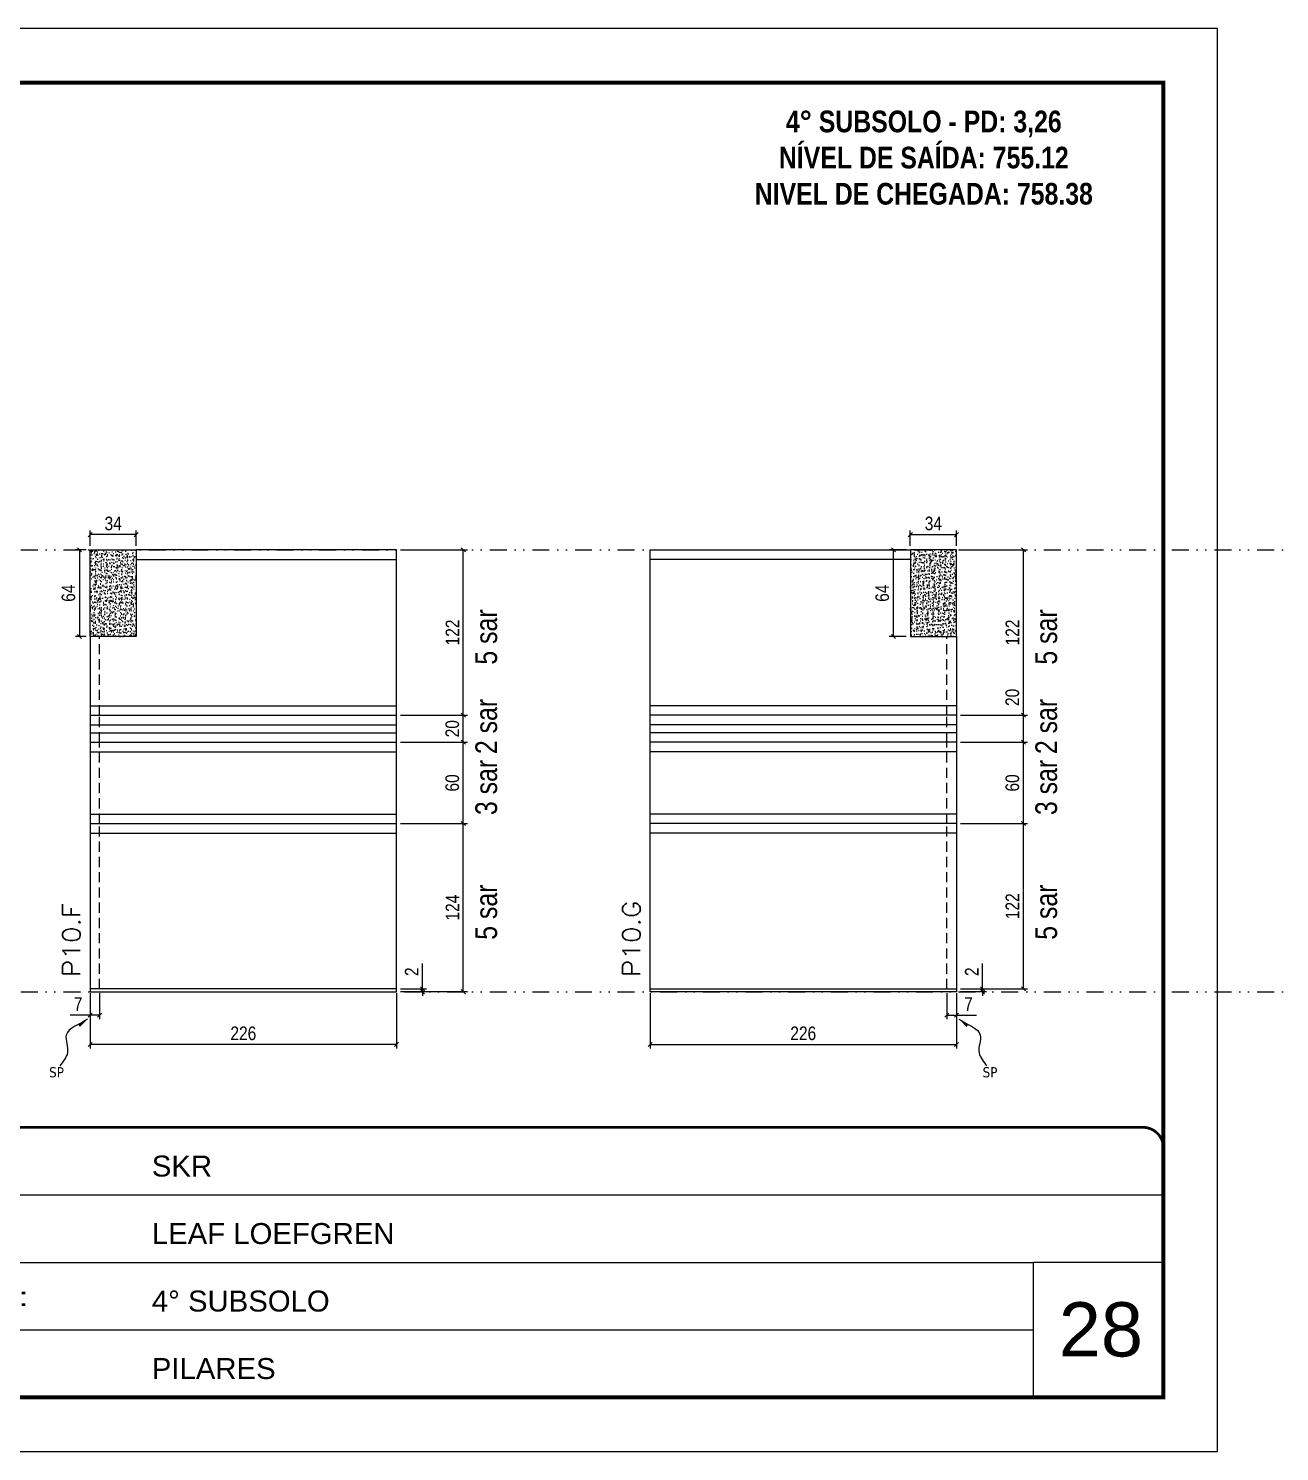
# Model space of a CAD drawing. Header units: millimetres. Extents: x 13777 to 27878, y -21631 to 6985.
# Drawn here: x 19790 to 20713, y -957 to 93 of the extents above; entities that cross this region are included whole.
import ezdxf

# ---------------------------------------------------------------- set-up
doc = ezdxf.new("R2010")
doc.units = ezdxf.units.MM
for name, pattern in [('CONTINUO', [0]), ('DASHED', [0.75, 0.5, -0.25]), ('DIVIDE2', [0.625, 0.25, -0.125, 0, -0.125, 0, -0.125]), ('HIDDEN', [0.375, 0.25, -0.125])]:
    doc.linetypes.add(name, pattern=pattern)
for name, color, linetype, lineweight in [('CARIMBO', 255, 'Continuous', 9), ('Folhas', 255, 'Continuous', 9), ('SARRAFO DE PRESSAO', 251, 'DASHED', 9), ('Texto Seção', 7, 'Continuous', 15)]:
    doc.layers.add(name, color=color, linetype=linetype, lineweight=lineweight)
for name, color, linetype in [('COTA', 241, 'Continuous'), ('NOMENCLATURA', 7, 'Continuous'), ('Nível', 160, 'Continuous'), ('Painéis', 200, 'Continuous'), ('SARR_2.2x7', 40, 'Continuous'), ('Sarrafo de Pressão', 42, 'HIDDEN'), ('texto', 7, 'Continuous')]:
    doc.layers.add(name, color=color, linetype=linetype)
doc.styles.add('ARIAL', font='arial.ttf')
doc.styles.add('ARIAL_NARROW', font='ARIALN.TTF', dxfattribs={"height": 0.2})
doc.styles.add('COTA TECNICA', font='techl___.ttf', dxfattribs={"height": 10})
doc.styles.add('COTA TECNICA-50', font='techl___.ttf', dxfattribs={"height": 10})
doc.styles.add('REGUA-120', font='ROMANS.shx', dxfattribs={"height": 15})
doc.styles.add('ROMANC', font='techb___.ttf', dxfattribs={"height": 2.5})
doc.styles.get("Standard").update_dxf_attribs({"font": 'arial.ttf'})
doc.styles.add('Tecnologia', font='')
doc.styles.get('Tecnologia').set_extended_font_data('Forgotten Futurist')
doc.dimstyles.new('COTA PAINEL-50', dxfattribs={"dimtxt": 10, "dimasz": 3, "dimexe": 3, "dimexo": 3, "dimgap": 3, "dimtad": 1, "dimdec": 1, "dimzin": 12, "dimdsep": 46, "dimtxsty": 'COTA TECNICA-50', "dimblk1": 'OBLIQUE', "dimblk2": 'OBLIQUE', "dimsah": 1, "dimcen": 0.9, "dimclrd": 4, "dimclre": 4, "dimclrt": 240, "dimadec": 1, "dimazin": 3, "dimtfac": 1, "dimtdec": 1, "dimtmove": 0, "dimatfit": 3, "dimfxl": 1, "dimtolj": 1, "dimtzin": 12, "dimarcsym": 0})
doc.dimstyles.new('PAINEL', dxfattribs={"dimtxt": 10, "dimasz": 3, "dimexe": 3, "dimexo": 3, "dimgap": 3, "dimtad": 1, "dimdec": 1, "dimzin": 12, "dimdsep": 46, "dimtxsty": 'COTA TECNICA', "dimblk1": 'OBLIQUE', "dimblk2": 'OBLIQUE', "dimsah": 1, "dimcen": 0.9, "dimclrd": 4, "dimclre": 4, "dimclrt": 240, "dimadec": 1, "dimazin": 3, "dimtfac": 1, "dimtdec": 1, "dimtmove": 0, "dimatfit": 3, "dimfxl": 1, "dimtolj": 1, "dimtzin": 12, "dimarcsym": 0})
doc.dimstyles.get("Standard").update_dxf_attribs({"dimtxt": 0.18, "dimasz": 0.18, "dimexe": 0.18, "dimexo": 0.0625, "dimgap": 0.09, "dimtad": 0, "dimtih": 1, "dimtoh": 1, "dimdec": 4, "dimzin": 0, "dimdsep": 46, "dimtxsty": 'Standard', "dimcen": 0.09, "dimadec": 0, "dimazin": 0, "dimtfac": 1, "dimtdec": 4, "dimtofl": 0, "dimtmove": 0, "dimatfit": 3, "dimfxl": 1, "dimtolj": 1, "dimtzin": 0, "dimarcsym": 0})

# ---------------------------------------------------------------- blocks, each defined once
blk = doc.blocks.new('9999999999')
at = {"color": 30, "linetype": 'CONTINUO'}
for p, q in [((98564.6, 34230.2), (98564.6, 34429.4)), ((98564.6, 34379.6), (99584, 34379.6)), ((98564.6, 34329.8), (99488, 34329.8)), ((99584, 34329.8), (99488, 34329.8)), ((99488, 34329.8), (99488, 34230.2)), ((98564.6, 34280), (99488, 34280))]:
    blk.add_line(p, q, dxfattribs=at)
at = {"color": 30, "linetype": 'CONTINUO', "const_width": 2}
blk.add_lwpolyline([(99584, 34230.2), (99584, 34414.4, 0.414214), (99569, 34429.4), (98229, 34429.4, 0.414214), (98214, 34414.4), (98214, 34245.2, 0.414214), (98229, 34230.2), (99584, 34230.2)], format="xyb", dxfattribs=at)
at = {"layer": 'Folhas'}
blk.add_lwpolyline([(98139, 34190.2), (99624, 34190.2), (99624, 35240.2), (98139, 35240.2)], close=True, dxfattribs=at)
at = {"layer": 'Folhas', "color": 30, "const_width": 3}
blk.add_lwpolyline([(98214, 34230.2), (99584, 34230.2), (99584, 35200.2), (98214, 35200.2)], close=True, dxfattribs=at)
at = {"color": 7, "linetype": 'Continuous', "ltscale": 5, "style": 'ARIAL'}
for s, height, p in [('SKR', 15.48, (98837.7, 34393.1)), ('LEAF LOEFGREN', 15.483, (98837.7, 34343.3)), ('4° SUBSOLO', 15.48, (98837.7, 34293.5)), ('NOVA SISTEMAS CONSTRUTIVOS', 11.059, (98263.2, 34267.2)), ('PILARES', 15.48, (98837.7, 34243.7))]:
    blk.add_text(s, height=height, dxfattribs=at).set_placement(p)
at = {"layer": 'Folhas', "color": 7, "style": 'Tecnologia', "width": 1.5}
for s, p in [('CLIENTE:', (98573.7, 34397.2)), ('OBRA:', (98573.7, 34347.3)), ('PAVIMENTO:', (98573.7, 34297.5)), ('PROJETO:', (98573.7, 34247.7))]:
    blk.add_text(s, height=14, dxfattribs=at).set_placement(p)
blk = doc.blocks.new('_Oblique')
at = {"color": 0, "linetype": 'ByBlock', "lineweight": -2}
blk.add_line((-0.5, -0.5), (0.5, 0.5), dxfattribs=at)
blk = doc.blocks.new('*D723')
at = {"layer": 'COTA', "color": 4, "lineweight": -2, "transparency": 16777216}
for p, q in [((19835.2, -618.4), (19835.2, -659.3)), ((20061.2, -618.4), (20061.2, -659.3)), ((20061.2, -656.3), (19835.2, -656.3))]:
    blk.add_line(p, q, dxfattribs=at)
at = {"layer": 'Defpoints', "color": 0, "transparency": 16777216}
for p in [(19835.2, -615.4), (20061.2, -615.4), (19835.2, -656.3)]:
    blk.add_point(p, dxfattribs=at)
at = {"layer": 'COTA', "color": 4, "lineweight": -2, "transparency": 16777216, "xscale": 3, "yscale": 3, "zscale": 3, "rotation": 180}
blk.add_blockref('_Oblique', (19835.2, -656.3), dxfattribs=at)
at = {"layer": 'COTA', "color": 4, "lineweight": -2, "transparency": 16777216, "xscale": 3, "yscale": 3, "zscale": 3}
blk.add_blockref('_Oblique', (20061.2, -656.3), dxfattribs=at)
at = {"layer": 'COTA', "color": 240, "transparency": 16777216, "insert": (19948.2, -648.2), "char_height": 10, "attachment_point": 5, "style": 'COTA TECNICA'}
blk.add_mtext('\\A1;226', dxfattribs=at)
blk = doc.blocks.new('*D724')
at = {"layer": 'COTA', "color": 4, "lineweight": -2, "transparency": 16777216}
for p, q in [((19842.2, -618.4), (19842.2, -637.7)), ((19835.2, -620.4), (19835.2, -637.7)), ((19835.2, -634.7), (19820.4, -634.7)), ((19842.2, -634.7), (19835.2, -634.7))]:
    blk.add_line(p, q, dxfattribs=at)
at = {"layer": 'Defpoints', "color": 0, "transparency": 16777216}
for p in [(19835.2, -617.4), (19842.2, -615.4), (19835.2, -634.7)]:
    blk.add_point(p, dxfattribs=at)
at = {"layer": 'COTA', "color": 4, "lineweight": -2, "transparency": 16777216, "xscale": 3, "yscale": 3, "zscale": 3, "rotation": 180}
blk.add_blockref('_Oblique', (19835.2, -634.7), dxfattribs=at)
at = {"layer": 'COTA', "color": 4, "lineweight": -2, "transparency": 16777216, "xscale": 3, "yscale": 3, "zscale": 3}
blk.add_blockref('_Oblique', (19842.2, -634.7), dxfattribs=at)
at = {"layer": 'COTA', "color": 240, "transparency": 16777216, "insert": (19826.3, -626.6), "char_height": 10, "attachment_point": 5, "style": 'COTA TECNICA-50'}
blk.add_mtext('\\A1;7', dxfattribs=at)
blk = doc.blocks.new('*D725')
at = {"layer": 'COTA', "color": 4, "lineweight": -2, "transparency": 16777216}
for p, q in [((20080.4, -615.4), (20080.4, -596.6)), ((20064.2, -615.4), (20083.4, -615.4)), ((20064.2, -617.4), (20083.4, -617.4)), ((20080.4, -617.4), (20080.4, -615.4)), ((20080.4, -617.4), (20080.4, -620.4))]:
    blk.add_line(p, q, dxfattribs=at)
at = {"layer": 'Defpoints', "color": 0, "transparency": 16777216}
for p in [(20061.2, -615.4), (20061.2, -617.4), (20080.4, -617.4)]:
    blk.add_point(p, dxfattribs=at)
at = {"layer": 'COTA', "color": 4, "lineweight": -2, "transparency": 16777216, "xscale": 3, "yscale": 3, "zscale": 3}
for p, rotation in [((20080.4, -615.4), 270), ((20080.4, -617.4), 90)]:
    blk.add_blockref('_Oblique', p, dxfattribs=dict(at, rotation=rotation))
at = {"layer": 'COTA', "color": 240, "transparency": 16777216, "insert": (20072.4, -602.7), "char_height": 10, "attachment_point": 5, "rotation": 90, "style": 'COTA TECNICA-50'}
blk.add_mtext('\\A1;2', dxfattribs=at)
blk = doc.blocks.new('*D726')
at = {"layer": 'COTA', "color": 4, "lineweight": -2, "transparency": 16777216}
for p, q in [((20064.2, -433.4), (20113.5, -433.4)), ((20110.5, -493.4), (20110.5, -433.4)), ((20064.2, -493.4), (20113.5, -493.4))]:
    blk.add_line(p, q, dxfattribs=at)
at = {"layer": 'Defpoints', "color": 0, "transparency": 16777216}
for p in [(20061.2, -433.4), (20110.5, -433.4), (20061.2, -493.4)]:
    blk.add_point(p, dxfattribs=at)
at = {"layer": 'COTA', "color": 4, "lineweight": -2, "transparency": 16777216, "xscale": 3, "yscale": 3, "zscale": 3}
for p, rotation in [((20110.5, -433.4), 90), ((20110.5, -493.4), 270)]:
    blk.add_blockref('_Oblique', p, dxfattribs=dict(at, rotation=rotation))
at = {"layer": 'COTA', "color": 240, "transparency": 16777216, "insert": (20102.4, -463.4), "char_height": 10, "attachment_point": 5, "rotation": 90, "style": 'COTA TECNICA-50'}
blk.add_mtext('\\A1;60', dxfattribs=at)
blk = doc.blocks.new('*D727')
at = {"layer": 'COTA', "color": 4, "lineweight": -2, "transparency": 16777216}
for p, q in [((20064.2, -291.4), (20113.5, -291.4)), ((20110.5, -413.4), (20110.5, -291.4)), ((20064.2, -413.4), (20113.5, -413.4))]:
    blk.add_line(p, q, dxfattribs=at)
at = {"layer": 'Defpoints', "color": 0, "transparency": 16777216}
for p in [(20061.2, -291.4), (20110.5, -291.4), (20061.2, -413.4)]:
    blk.add_point(p, dxfattribs=at)
at = {"layer": 'COTA', "color": 4, "lineweight": -2, "transparency": 16777216, "xscale": 3, "yscale": 3, "zscale": 3}
for p, rotation in [((20110.5, -291.4), 90), ((20110.5, -413.4), 270)]:
    blk.add_blockref('_Oblique', p, dxfattribs=dict(at, rotation=rotation))
at = {"layer": 'COTA', "color": 240, "transparency": 16777216, "insert": (20102.5, -352.4), "char_height": 10, "attachment_point": 5, "rotation": 90, "style": 'COTA TECNICA-50'}
blk.add_mtext('\\A1;122', dxfattribs=at)
blk = doc.blocks.new('*D728')
at = {"layer": 'COTA', "color": 4, "linetype": 'ByBlock', "lineweight": -2, "transparency": 16777216}
for p, q in [((20064.2, -493.4), (20113.5, -493.4)), ((20110.5, -617.4), (20110.5, -493.4)), ((20064.2, -617.4), (20113.5, -617.4))]:
    blk.add_line(p, q, dxfattribs=at)
at = {"layer": 'Defpoints', "color": 0, "linetype": 'ByBlock', "transparency": 16777216}
for p in [(20061.2, -493.4), (20110.5, -493.4), (20061.2, -617.4)]:
    blk.add_point(p, dxfattribs=at)
at = {"layer": 'COTA', "color": 4, "linetype": 'ByBlock', "lineweight": -2, "transparency": 16777216, "xscale": 3, "yscale": 3, "zscale": 3}
for p, rotation in [((20110.5, -493.4), 90), ((20110.5, -617.4), 270)]:
    blk.add_blockref('_Oblique', p, dxfattribs=dict(at, rotation=rotation))
at = {"layer": 'COTA', "color": 240, "linetype": 'ByBlock', "transparency": 16777216, "insert": (20102.5, -555.4), "char_height": 10, "attachment_point": 5, "rotation": 90, "style": 'COTA TECNICA'}
blk.add_mtext('\\A1;124', dxfattribs=at)
blk = doc.blocks.new('*D729')
at = {"layer": 'COTA', "color": 4, "linetype": 'ByBlock', "lineweight": -2, "transparency": 16777216}
for p, q in [((20064.2, -493.4), (20113.5, -493.4)), ((20110.5, -617.4), (20110.5, -493.4)), ((20064.2, -617.4), (20113.5, -617.4))]:
    blk.add_line(p, q, dxfattribs=at)
at = {"layer": 'Defpoints', "color": 0, "linetype": 'ByBlock', "transparency": 16777216}
for p in [(20061.2, -493.4), (20110.5, -493.4), (20061.2, -617.4)]:
    blk.add_point(p, dxfattribs=at)
at = {"layer": 'COTA', "color": 4, "linetype": 'ByBlock', "lineweight": -2, "transparency": 16777216, "xscale": 3, "yscale": 3, "zscale": 3}
for p, rotation in [((20110.5, -493.4), 90), ((20110.5, -617.4), 270)]:
    blk.add_blockref('_Oblique', p, dxfattribs=dict(at, rotation=rotation))
at = {"layer": 'COTA', "color": 240, "linetype": 'ByBlock', "transparency": 16777216, "insert": (20102.5, -555.4), "char_height": 10, "attachment_point": 5, "rotation": 90, "style": 'COTA TECNICA'}
blk.add_mtext('\\A1;124', dxfattribs=at)
blk = doc.blocks.new('*D751')
at = {"layer": 'COTA', "color": 4, "lineweight": -2, "transparency": 16777216}
for p, q in [((20064.2, -413.4), (20113.5, -413.4)), ((20110.5, -433.4), (20110.5, -413.4)), ((20064.2, -433.4), (20113.5, -433.4))]:
    blk.add_line(p, q, dxfattribs=at)
at = {"layer": 'Defpoints', "color": 0, "transparency": 16777216}
for p in [(20061.2, -413.4), (20110.5, -413.4), (20061.2, -433.4)]:
    blk.add_point(p, dxfattribs=at)
at = {"layer": 'COTA', "color": 4, "lineweight": -2, "transparency": 16777216, "xscale": 3, "yscale": 3, "zscale": 3}
for p, rotation in [((20110.5, -413.4), 90), ((20110.5, -433.4), 270)]:
    blk.add_blockref('_Oblique', p, dxfattribs=dict(at, rotation=rotation))
at = {"layer": 'COTA', "color": 240, "transparency": 16777216, "insert": (20102.4, -423.4), "char_height": 10, "attachment_point": 5, "rotation": 90, "style": 'COTA TECNICA'}
blk.add_mtext('\\A1;20', dxfattribs=at)
blk = doc.blocks.new('*D752')
at = {"layer": 'COTA', "color": 4, "lineweight": -2, "transparency": 16777216}
for p, q in [((19832.2, -291.4), (19824.3, -291.4)), ((19827.3, -291.4), (19827.3, -355.4)), ((19832.2, -355.4), (19824.3, -355.4))]:
    blk.add_line(p, q, dxfattribs=at)
at = {"layer": 'Defpoints', "color": 0, "transparency": 16777216}
for p in [(19835.2, -291.4), (19827.3, -355.4), (19835.2, -355.4)]:
    blk.add_point(p, dxfattribs=at)
at = {"layer": 'COTA', "color": 4, "lineweight": -2, "transparency": 16777216, "xscale": 3, "yscale": 3, "zscale": 3}
for p, rotation in [((19827.3, -291.4), 90), ((19827.3, -355.4), 270)]:
    blk.add_blockref('_Oblique', p, dxfattribs=dict(at, rotation=rotation))
at = {"layer": 'COTA', "color": 240, "transparency": 16777216, "insert": (19819.2, -323.4), "char_height": 10, "attachment_point": 5, "rotation": 90, "style": 'COTA TECNICA'}
blk.add_mtext('\\A1;64', dxfattribs=at)
blk = doc.blocks.new('*D753')
at = {"layer": 'COTA', "color": 4, "lineweight": -2, "transparency": 16777216}
for p, q in [((19835.2, -288.4), (19835.2, -277.2)), ((19869.2, -280.2), (19835.2, -280.2)), ((19869.2, -288.4), (19869.2, -277.2))]:
    blk.add_line(p, q, dxfattribs=at)
at = {"layer": 'Defpoints', "color": 0, "transparency": 16777216}
for p in [(19835.2, -280.2), (19835.2, -291.4), (19869.2, -291.4)]:
    blk.add_point(p, dxfattribs=at)
at = {"layer": 'COTA', "color": 4, "lineweight": -2, "transparency": 16777216, "xscale": 3, "yscale": 3, "zscale": 3, "rotation": 180}
blk.add_blockref('_Oblique', (19835.2, -280.2), dxfattribs=at)
at = {"layer": 'COTA', "color": 4, "lineweight": -2, "transparency": 16777216, "xscale": 3, "yscale": 3, "zscale": 3}
blk.add_blockref('_Oblique', (19869.2, -280.2), dxfattribs=at)
at = {"layer": 'COTA', "color": 240, "transparency": 16777216, "insert": (19852.2, -272), "char_height": 10, "attachment_point": 5, "style": 'COTA TECNICA'}
blk.add_mtext('\\A1;34', dxfattribs=at)
blk = doc.blocks.new('*D756')
at = {"layer": 'COTA', "color": 4, "lineweight": -2, "transparency": 16777216}
for p, q in [((20248.3, -618.4), (20248.3, -659.3)), ((20474.3, -618.4), (20474.3, -659.3)), ((20248.3, -656.3), (20474.3, -656.3))]:
    blk.add_line(p, q, dxfattribs=at)
at = {"layer": 'Defpoints', "color": 0, "transparency": 16777216}
for p in [(20248.3, -615.4), (20474.3, -615.4), (20474.3, -656.3)]:
    blk.add_point(p, dxfattribs=at)
at = {"layer": 'COTA', "color": 4, "lineweight": -2, "transparency": 16777216, "xscale": 3, "yscale": 3, "zscale": 3, "rotation": 180}
blk.add_blockref('_Oblique', (20248.3, -656.3), dxfattribs=at)
at = {"layer": 'COTA', "color": 4, "lineweight": -2, "transparency": 16777216, "xscale": 3, "yscale": 3, "zscale": 3}
blk.add_blockref('_Oblique', (20474.3, -656.3), dxfattribs=at)
at = {"layer": 'COTA', "color": 240, "transparency": 16777216, "insert": (20361.3, -648.2), "char_height": 10, "attachment_point": 5, "style": 'COTA TECNICA'}
blk.add_mtext('\\A1;226', dxfattribs=at)
blk = doc.blocks.new('*D757')
at = {"layer": 'COTA', "color": 4, "lineweight": -2, "transparency": 16777216}
for p, q in [((20467.3, -618.4), (20467.3, -637.7)), ((20474.3, -620.4), (20474.3, -637.7)), ((20467.3, -634.7), (20474.3, -634.7)), ((20474.3, -634.7), (20489, -634.7))]:
    blk.add_line(p, q, dxfattribs=at)
at = {"layer": 'Defpoints', "color": 0, "transparency": 16777216}
for p in [(20467.3, -615.4), (20474.3, -617.4), (20474.3, -634.7)]:
    blk.add_point(p, dxfattribs=at)
at = {"layer": 'COTA', "color": 4, "lineweight": -2, "transparency": 16777216, "xscale": 3, "yscale": 3, "zscale": 3, "rotation": 180}
blk.add_blockref('_Oblique', (20467.3, -634.7), dxfattribs=at)
at = {"layer": 'COTA', "color": 4, "lineweight": -2, "transparency": 16777216, "xscale": 3, "yscale": 3, "zscale": 3}
blk.add_blockref('_Oblique', (20474.3, -634.7), dxfattribs=at)
at = {"layer": 'COTA', "color": 240, "transparency": 16777216, "insert": (20483.2, -626.6), "char_height": 10, "attachment_point": 5, "style": 'COTA TECNICA-50'}
blk.add_mtext('\\A1;7', dxfattribs=at)
blk = doc.blocks.new('*D758')
at = {"layer": 'COTA', "color": 4, "lineweight": -2, "transparency": 16777216}
for p, q in [((20493.6, -615.4), (20493.6, -596.6)), ((20477.3, -615.4), (20496.6, -615.4)), ((20477.3, -617.4), (20496.6, -617.4)), ((20493.6, -617.4), (20493.6, -615.4)), ((20493.6, -617.4), (20493.6, -620.4))]:
    blk.add_line(p, q, dxfattribs=at)
at = {"layer": 'Defpoints', "color": 0, "transparency": 16777216}
for p in [(20474.3, -615.4), (20474.3, -617.4), (20493.6, -617.4)]:
    blk.add_point(p, dxfattribs=at)
at = {"layer": 'COTA', "color": 4, "lineweight": -2, "transparency": 16777216, "xscale": 3, "yscale": 3, "zscale": 3}
for p, rotation in [((20493.6, -615.4), 270), ((20493.6, -617.4), 90)]:
    blk.add_blockref('_Oblique', p, dxfattribs=dict(at, rotation=rotation))
at = {"layer": 'COTA', "color": 240, "transparency": 16777216, "insert": (20485.6, -602.7), "char_height": 10, "attachment_point": 5, "rotation": 90, "style": 'COTA TECNICA-50'}
blk.add_mtext('\\A1;2', dxfattribs=at)
blk = doc.blocks.new('*D759')
at = {"layer": 'COTA', "color": 4, "lineweight": -2, "transparency": 16777216}
for p, q in [((20477.3, -433.4), (20526.7, -433.4)), ((20523.7, -493.4), (20523.7, -433.4)), ((20477.3, -493.4), (20526.7, -493.4))]:
    blk.add_line(p, q, dxfattribs=at)
at = {"layer": 'Defpoints', "color": 0, "transparency": 16777216}
for p in [(20474.3, -433.4), (20523.7, -433.4), (20474.3, -493.4)]:
    blk.add_point(p, dxfattribs=at)
at = {"layer": 'COTA', "color": 4, "lineweight": -2, "transparency": 16777216, "xscale": 3, "yscale": 3, "zscale": 3}
for p, rotation in [((20523.7, -433.4), 90), ((20523.7, -493.4), 270)]:
    blk.add_blockref('_Oblique', p, dxfattribs=dict(at, rotation=rotation))
at = {"layer": 'COTA', "color": 240, "transparency": 16777216, "insert": (20515.6, -463.4), "char_height": 10, "attachment_point": 5, "rotation": 90, "style": 'COTA TECNICA-50'}
blk.add_mtext('\\A1;60', dxfattribs=at)
blk = doc.blocks.new('*D760')
at = {"layer": 'COTA', "color": 4, "lineweight": -2, "transparency": 16777216}
for p, q in [((20477.3, -291.4), (20526.7, -291.4)), ((20523.7, -413.4), (20523.7, -291.4)), ((20477.3, -413.4), (20526.7, -413.4))]:
    blk.add_line(p, q, dxfattribs=at)
at = {"layer": 'Defpoints', "color": 0, "transparency": 16777216}
for p in [(20474.3, -291.4), (20523.7, -291.4), (20474.3, -413.4)]:
    blk.add_point(p, dxfattribs=at)
at = {"layer": 'COTA', "color": 4, "lineweight": -2, "transparency": 16777216, "xscale": 3, "yscale": 3, "zscale": 3}
for p, rotation in [((20523.7, -291.4), 90), ((20523.7, -413.4), 270)]:
    blk.add_blockref('_Oblique', p, dxfattribs=dict(at, rotation=rotation))
at = {"layer": 'COTA', "color": 240, "transparency": 16777216, "insert": (20515.6, -352.4), "char_height": 10, "attachment_point": 5, "rotation": 90, "style": 'COTA TECNICA-50'}
blk.add_mtext('\\A1;122', dxfattribs=at)
blk = doc.blocks.new('*D761')
at = {"layer": 'COTA', "color": 4, "lineweight": -2, "transparency": 16777216}
for p, q in [((20440.3, -288.4), (20440.3, -277.2)), ((20440.3, -280.2), (20474.3, -280.2)), ((20474.3, -288.4), (20474.3, -277.2))]:
    blk.add_line(p, q, dxfattribs=at)
at = {"layer": 'Defpoints', "color": 0, "transparency": 16777216}
for p in [(20474.3, -280.2), (20440.3, -291.4), (20474.3, -291.4)]:
    blk.add_point(p, dxfattribs=at)
at = {"layer": 'COTA', "color": 4, "lineweight": -2, "transparency": 16777216, "xscale": 3, "yscale": 3, "zscale": 3, "rotation": 180}
blk.add_blockref('_Oblique', (20440.3, -280.2), dxfattribs=at)
at = {"layer": 'COTA', "color": 4, "lineweight": -2, "transparency": 16777216, "xscale": 3, "yscale": 3, "zscale": 3}
blk.add_blockref('_Oblique', (20474.3, -280.2), dxfattribs=at)
at = {"layer": 'COTA', "color": 240, "transparency": 16777216, "insert": (20457.3, -272), "char_height": 10, "attachment_point": 5, "style": 'COTA TECNICA'}
blk.add_mtext('\\A1;34', dxfattribs=at)
blk = doc.blocks.new('*D762')
at = {"layer": 'COTA', "color": 4, "lineweight": -2, "transparency": 16777216}
for p, q in [((20477.3, -493.4), (20526.7, -493.4)), ((20523.7, -615.4), (20523.7, -493.4)), ((20477.3, -615.4), (20526.7, -615.4))]:
    blk.add_line(p, q, dxfattribs=at)
at = {"layer": 'Defpoints', "color": 0, "transparency": 16777216}
for p in [(20474.3, -493.4), (20523.7, -493.4), (20474.3, -615.4)]:
    blk.add_point(p, dxfattribs=at)
at = {"layer": 'COTA', "color": 4, "lineweight": -2, "transparency": 16777216, "xscale": 3, "yscale": 3, "zscale": 3}
for p, rotation in [((20523.7, -493.4), 90), ((20523.7, -615.4), 270)]:
    blk.add_blockref('_Oblique', p, dxfattribs=dict(at, rotation=rotation))
at = {"layer": 'COTA', "color": 240, "transparency": 16777216, "insert": (20515.6, -554.4), "char_height": 10, "attachment_point": 5, "rotation": 90, "style": 'COTA TECNICA'}
blk.add_mtext('\\A1;122', dxfattribs=at)
blk = doc.blocks.new('*D763')
at = {"layer": 'COTA', "color": 4, "lineweight": -2, "transparency": 16777216}
for p, q in [((20523.7, -413.4), (20523.7, -390.2)), ((20477.3, -413.4), (20526.7, -413.4)), ((20523.7, -433.4), (20523.7, -413.4)), ((20477.3, -433.4), (20526.7, -433.4))]:
    blk.add_line(p, q, dxfattribs=at)
at = {"layer": 'Defpoints', "color": 0, "transparency": 16777216}
for p in [(20474.3, -413.4), (20523.7, -413.4), (20474.3, -433.4)]:
    blk.add_point(p, dxfattribs=at)
at = {"layer": 'COTA', "color": 4, "lineweight": -2, "transparency": 16777216, "xscale": 3, "yscale": 3, "zscale": 3}
for p, rotation in [((20523.7, -413.4), 90), ((20523.7, -433.4), 270)]:
    blk.add_blockref('_Oblique', p, dxfattribs=dict(at, rotation=rotation))
at = {"layer": 'COTA', "color": 240, "transparency": 16777216, "insert": (20515.6, -400.3), "char_height": 10, "attachment_point": 5, "rotation": 90, "style": 'COTA TECNICA'}
blk.add_mtext('\\A1;20', dxfattribs=at)
blk = doc.blocks.new('*D764')
at = {"layer": 'COTA', "color": 4, "lineweight": -2, "transparency": 16777216}
for p, q in [((20437.3, -291.4), (20424.8, -291.4)), ((20427.8, -355.4), (20427.8, -291.4)), ((20437.3, -355.4), (20424.8, -355.4))]:
    blk.add_line(p, q, dxfattribs=at)
at = {"layer": 'Defpoints', "color": 0, "transparency": 16777216}
for p in [(20427.8, -291.4), (20440.3, -291.4), (20440.3, -355.4)]:
    blk.add_point(p, dxfattribs=at)
at = {"layer": 'COTA', "color": 4, "lineweight": -2, "transparency": 16777216, "xscale": 3, "yscale": 3, "zscale": 3}
for p, rotation in [((20427.8, -291.4), 90), ((20427.8, -355.4), 270)]:
    blk.add_blockref('_Oblique', p, dxfattribs=dict(at, rotation=rotation))
at = {"layer": 'COTA', "color": 240, "transparency": 16777216, "insert": (20419.6, -323.4), "char_height": 10, "attachment_point": 5, "rotation": 90, "style": 'COTA TECNICA'}
blk.add_mtext('\\A1;64', dxfattribs=at)

msp = doc.modelspace()

# ---------------------------------------------------------------- hatches: boundary and pattern name
at = {"layer": 'COTA'}
h = msp.add_hatch(dxfattribs=at)
h.set_pattern_fill('AR-CONC', color=256, scale=0.03)
h.set_pattern_definition([(50, (407.7896, -10), (5.4655401, -0.4781726), [0.5715, -6.2865]), (355, (407.7896, -10), (-1.0573026, 5.7317054), [0.4572, -5.0292175]), (100.451445, (408.245, -10.04), (4.4082374, 5.2535326), [0.4857003, -5.3427073]), (46.1842, (407.7896, -8.476), (8.1323712, -1.2612698), [0.85725, -9.42975]), (96.635558, (408.467, -8.581), (7.122124, 7.4227837), [0.7285507, -8.0140682]), (351.18415, (407.79, -8.476), (7.122124, 7.4227837), [0.685799, -7.543792]), (21, (408.5516, -8.857), (4.5484317, -3.0679559), [0.5715, -6.2865]), (326, (408.5516, -8.857), (1.8540609, 5.525639), [0.4572, -5.0292]), (71.451445, (408.9307, -9.1127), (6.4024926, 2.457683), [0.4857003, -5.3426981]), (37.5, (407.7896, -10), (0.0926581, 2.53665117), [0, -4.96824, 0, -5.1054, 0, -5.04825]), (7.5, (407.7896, -10), (2.00458988, 3.00541724), [0, -2.91084, 0, -4.85394, 0, -1.92405]), (327.5, (406.0904, -10), (4.06771786, -0.17186232), [0, -1.905, 0, -5.9436, 0, -7.8867]), (317.5, (405.3284, -10), (4.44387544, 0.7627947), [0, -2.4765, 0, -3.94716, 0, -5.6007])])
h.paths.add_polyline_path([(19869.16, -291.44), (19835.16, -291.44), (19835.16, -355.44), (19869.16, -355.44)])
h = msp.add_hatch(dxfattribs=at)
h.set_pattern_fill('AR-CONC', color=256, scale=0.03)
h.set_pattern_definition([(50, (816.9404, -10), (5.4655401, -0.4781726), [0.5715, -6.2865]), (355, (816.9404, -10), (-1.0573026, 5.7317054), [0.4572, -5.0292175]), (100.451445, (817.396, -10.04), (4.4082374, 5.2535326), [0.4857003, -5.3427073]), (46.1842, (816.9404, -8.476), (8.1323712, -1.2612698), [0.85725, -9.42975]), (96.635558, (817.618, -8.581), (7.122124, 7.4227837), [0.7285507, -8.0140682]), (351.18415, (816.9404, -8.476), (7.122124, 7.4227837), [0.685799, -7.543792]), (21, (817.7024, -8.857), (4.5484317, -3.0679559), [0.5715, -6.2865]), (326, (817.7024, -8.857), (1.8540609, 5.525639), [0.4572, -5.0292]), (71.451445, (818.0815, -9.1127), (6.4024926, 2.457683), [0.4857003, -5.3426981]), (37.5, (816.9404, -10), (0.0926581, 2.53665117), [0, -4.96824, 0, -5.1054, 0, -5.04825]), (7.5, (816.9404, -10), (2.00458988, 3.00541724), [0, -2.91084, 0, -4.85394, 0, -1.92405]), (327.5, (815.2412, -10), (4.06771786, -0.17186232), [0, -1.905, 0, -5.9436, 0, -7.8867]), (317.5, (814.479, -10), (4.44387544, 0.7627947), [0, -2.4765, 0, -3.94716, 0, -5.6007])])
h.paths.add_polyline_path([(20440.31, -355.44), (20474.31, -355.44), (20474.31, -291.44), (20440.31, -291.44)])

# ---------------------------------------------------------------- linework, layer by layer
for p, q in [((19835.16, -355.44), (19835.16, -291.44)), ((19835.16, -291.44), (19869.16, -291.44)), ((20474.31, -291.44), (20440.31, -291.44)), ((20474.31, -355.44), (20474.31, -291.44))]:
    msp.add_line(p, q, dxfattribs=at)
at = {"layer": 'Nível', "color": 4, "linetype": 'DIVIDE2', "ltscale": 50}
for p, q in [((13777.11, -291.44), (21531.15, -291.44)), ((13777.11, -617.44), (21531.15, -617.44))]:
    msp.add_line(p, q, dxfattribs=at)
at = {"layer": 'Painéis'}
for p, q in [((20061.16, -291.44), (19869.16, -291.44)), ((19869.16, -291.44), (19869.16, -355.44)), ((20061.16, -615.44), (20061.16, -291.44)), ((20248.31, -615.44), (20248.31, -291.44)), ((20248.31, -291.44), (20440.31, -291.44)), ((20440.31, -291.44), (20440.31, -355.44)), ((19835.16, -355.44), (19835.16, -615.44)), ((19869.16, -355.44), (19835.16, -355.44)), ((20440.31, -355.44), (20474.31, -355.44)), ((20474.31, -355.44), (20474.31, -615.44)), ((19835.16, -413.44), (20061.16, -413.44)), ((20474.31, -413.44), (20248.31, -413.44)), ((19835.16, -433.44), (20061.16, -433.44)), ((20474.31, -433.44), (20248.31, -433.44)), ((19835.16, -493.44), (20061.16, -493.44)), ((20474.31, -493.44), (20248.31, -493.44))]:
    msp.add_line(p, q, dxfattribs=at)
for points in [[(20061.16, -615.44), (19835.16, -615.44), (19835.16, -617.44), (20061.16, -617.44)], [(20248.31, -615.44), (20474.31, -615.44), (20474.31, -617.44), (20248.31, -617.44)]]:
    msp.add_lwpolyline(points, close=True, dxfattribs=at)
at = {"layer": 'SARR_2.2x7'}
for p, q in [((19869.16, -298.44), (20061.16, -298.44)), ((20440.31, -298.44), (20248.31, -298.44)), ((19835.16, -406.44), (20061.16, -406.44)), ((20474.31, -406.44), (20248.31, -406.44)), ((19835.16, -420.44), (20061.16, -420.44)), ((19835.16, -426.44), (20061.16, -426.44)), ((20474.31, -420.44), (20248.31, -420.44)), ((20474.31, -426.44), (20248.31, -426.44)), ((19835.16, -440.44), (20061.16, -440.44)), ((20474.31, -440.44), (20248.31, -440.44)), ((19835.16, -486.44), (20061.16, -486.44)), ((20474.31, -486.44), (20248.31, -486.44)), ((19835.16, -500.44), (20061.16, -500.44)), ((20474.31, -500.44), (20248.31, -500.44))]:
    msp.add_line(p, q, dxfattribs=at)
at = {"layer": 'Sarrafo de Pressão', "ltscale": 30}
for p, q in [((19842.16, -413.44), (19842.16, -355.44)), ((20467.31, -413.44), (20467.31, -355.44)), ((19842.16, -433.44), (19842.16, -413.44)), ((20467.31, -433.44), (20467.31, -413.44)), ((19842.16, -493.44), (19842.16, -433.44)), ((20467.31, -493.44), (20467.31, -433.44)), ((19842.16, -615.44), (19842.16, -493.44)), ((20467.31, -615.44), (20467.31, -493.44))]:
    msp.add_line(p, q, dxfattribs=at)

# ---------------------------------------------------------------- block references
at = {"layer": 'SARRAFO DE PRESSAO', "color": 6, "linetype": 'ByBlock'}
msp.add_blockref('9999999999', (-78957.01, -35146.93), dxfattribs=at)

# ---------------------------------------------------------------- texts
at = {"layer": 'CARIMBO', "style": 'ARIAL'}
msp.add_text('28', height=40, dxfattribs=at).set_placement((20549.83, -886.58))
at = {"layer": 'NOMENCLATURA', "style": 'ARIAL_NARROW'}
for s, p in [('5 sar', (20135.4, -376.12)), ('5 sar', (20548.55, -376.12)), ('2 sar', (20135.4, -442.12)), ('2 sar', (20548.55, -442.12)), ('3 sar', (20135.4, -487.12)), ('3 sar', (20548.55, -487.12)), ('5 sar', (20135.4, -579.12)), ('5 sar', (20548.55, -579.12))]:
    msp.add_text(s, height=16, rotation=90, dxfattribs=at).set_placement(p)
at = {"layer": 'NOMENCLATURA', "color": 2, "insert": (20450.25, 59.34), "char_height": 16, "attachment_point": 2, "style": 'ROMANC'}
msp.add_mtext_dynamic_manual_height_columns('\\P4° SUBSOLO - PD: 3,26\\PNÍVEL DE SAÍDA: 755.12\\PNIVEL DE CHEGADA: 758.38', width=300.2766, gutter_width=1, heights=[0], dxfattribs=at)
at = {"layer": 'texto', "color": 0, "char_height": 7.5, "attachment_point": 5}
for insert in [(19810.38, -676.93), (20499.09, -676.93)]:
    msp.add_mtext('{\\fTahoma|b0|i0|c0|p34;\\C4;SP}', dxfattribs=dict(at, insert=insert))
at = {"layer": 'Texto Seção', "style": 'REGUA-120', "width": 1.1}
for s, p in [('P10.F', (19827.91, -606.68)), ('P10.G', (20241.06, -606.68))]:
    msp.add_text(s, height=13, rotation=90, dxfattribs=at).set_placement(p)

# ---------------------------------------------------------------- dimensions: what is measured, and where the dimension line sits
at = {"layer": 'COTA'}
dim = msp.add_linear_dim(base=(19835.16, -280.2), p1=(19869.16, -291.44), p2=(19835.16, -291.44), dimstyle='PAINEL', dxfattribs=at)
dim.commit()
dim.dimension.update_dxf_attribs({"geometry": '*D753', "text_midpoint": (19852.16, -271.98)})
for base, p1, p2, angle, dimstyle, picture, middle in [((20474.31, -280.2), (20440.31, -291.44), (20474.31, -291.44), 180, 'PAINEL', '*D761', (20457.31, -271.98)), ((19827.3, -355.44), (19835.16, -291.44), (19835.16, -355.44), 90, 'PAINEL', '*D752', (19819.19, -323.44)), ((20110.53, -291.44), (20061.16, -413.44), (20061.16, -291.44), 90, 'COTA PAINEL-50', '*D727', (20102.47, -352.44)), ((20427.75, -291.44), (20440.31, -355.44), (20440.31, -291.44), 90, 'PAINEL', '*D764', (20419.65, -323.44)), ((20523.68, -291.44), (20474.31, -413.44), (20474.31, -291.44), 90, 'COTA PAINEL-50', '*D760', (20515.62, -352.44)), ((20523.68, -413.44), (20474.31, -433.44), (20474.31, -413.44), 90, 'PAINEL', '*D763', (20515.57, -400.33)), ((20110.53, -433.44), (20061.16, -493.44), (20061.16, -433.44), 90, 'COTA PAINEL-50', '*D726', (20102.42, -463.44)), ((20523.68, -433.44), (20474.31, -493.44), (20474.31, -433.44), 90, 'COTA PAINEL-50', '*D759', (20515.57, -463.44)), ((20523.68, -493.44), (20474.31, -615.44), (20474.31, -493.44), 90, 'PAINEL', '*D762', (20515.62, -554.44)), ((19835.16, -634.68), (19842.16, -615.44), (19835.16, -617.44), 180, 'COTA PAINEL-50', '*D724', (19826.29, -626.61)), ((20474.31, -634.68), (20467.31, -615.44), (20474.31, -617.44), 0, 'COTA PAINEL-50', '*D757', (20483.18, -626.61))]:
    dim = msp.add_linear_dim(base=base, p1=p1, p2=p2, angle=angle, dimstyle=dimstyle, dxfattribs=at)
    dim.commit()
    dim.dimension.update_dxf_attribs({"geometry": picture, "text_midpoint": middle})
for base, p1, p2, dimstyle, picture, middle in [((20110.53, -413.44), (20061.16, -433.44), (20061.16, -413.44), 'PAINEL', '*D751', (20110.53, -423.44)), ((20080.42, -617.44), (20061.16, -615.44), (20061.16, -617.44), 'COTA PAINEL-50', '*D725', (20080.42, -602.69)), ((20493.57, -617.44), (20474.31, -615.44), (20474.31, -617.44), 'COTA PAINEL-50', '*D758', (20493.57, -602.69))]:
    dim = msp.add_linear_dim(base=base, p1=p1, p2=p2, angle=90, dimstyle=dimstyle, dxfattribs=at)
    dim.commit()
    dim.dimension.update_dxf_attribs({"geometry": picture, "text_midpoint": middle, "dimtype": 160})
at = {"layer": 'COTA', "linetype": 'ByBlock'}
for picture in ['*D728', '*D729']:
    dim = msp.add_aligned_dim(p1=(20061.16, -617.44), p2=(20061.16, -493.44), distance=-49.37, dimstyle='PAINEL', dxfattribs=at)
    dim.commit()
    dim.dimension.update_dxf_attribs({"geometry": picture, "text_midpoint": (20102.45, -555.44)})
at = {"layer": 'COTA'}
for base, p1, p2, angle, picture, middle in [((19835.16, -656.26), (20061.16, -615.44), (19835.16, -615.44), 180, '*D723', (19948.16, -648.16)), ((20474.31, -656.26), (20248.31, -615.44), (20474.31, -615.44), 0, '*D756', (20361.31, -648.16))]:
    dim = msp.add_linear_dim(base=base, p1=p1, p2=p2, angle=angle, dimstyle='PAINEL', override={"dimarcsym": 2}, dxfattribs=at)
    dim.commit()
    dim.dimension.update_dxf_attribs({"geometry": picture, "text_midpoint": middle})

# ---------------------------------------------------------------- leaders
at = {"layer": 'COTA', "path_type": 1}
for points in [[(19833.33, -637.62), (19817.54, -649.46), (19818.47, -662.46), (19812.92, -672.24)], [(20476.14, -637.62), (20491.92, -649.46), (20491, -662.46), (20496.55, -672.24)]]:
    msp.add_leader(points, dimstyle='Standard', override={"dimasz": 8}, dxfattribs=at)

doc.saveas('drawing.dxf')
